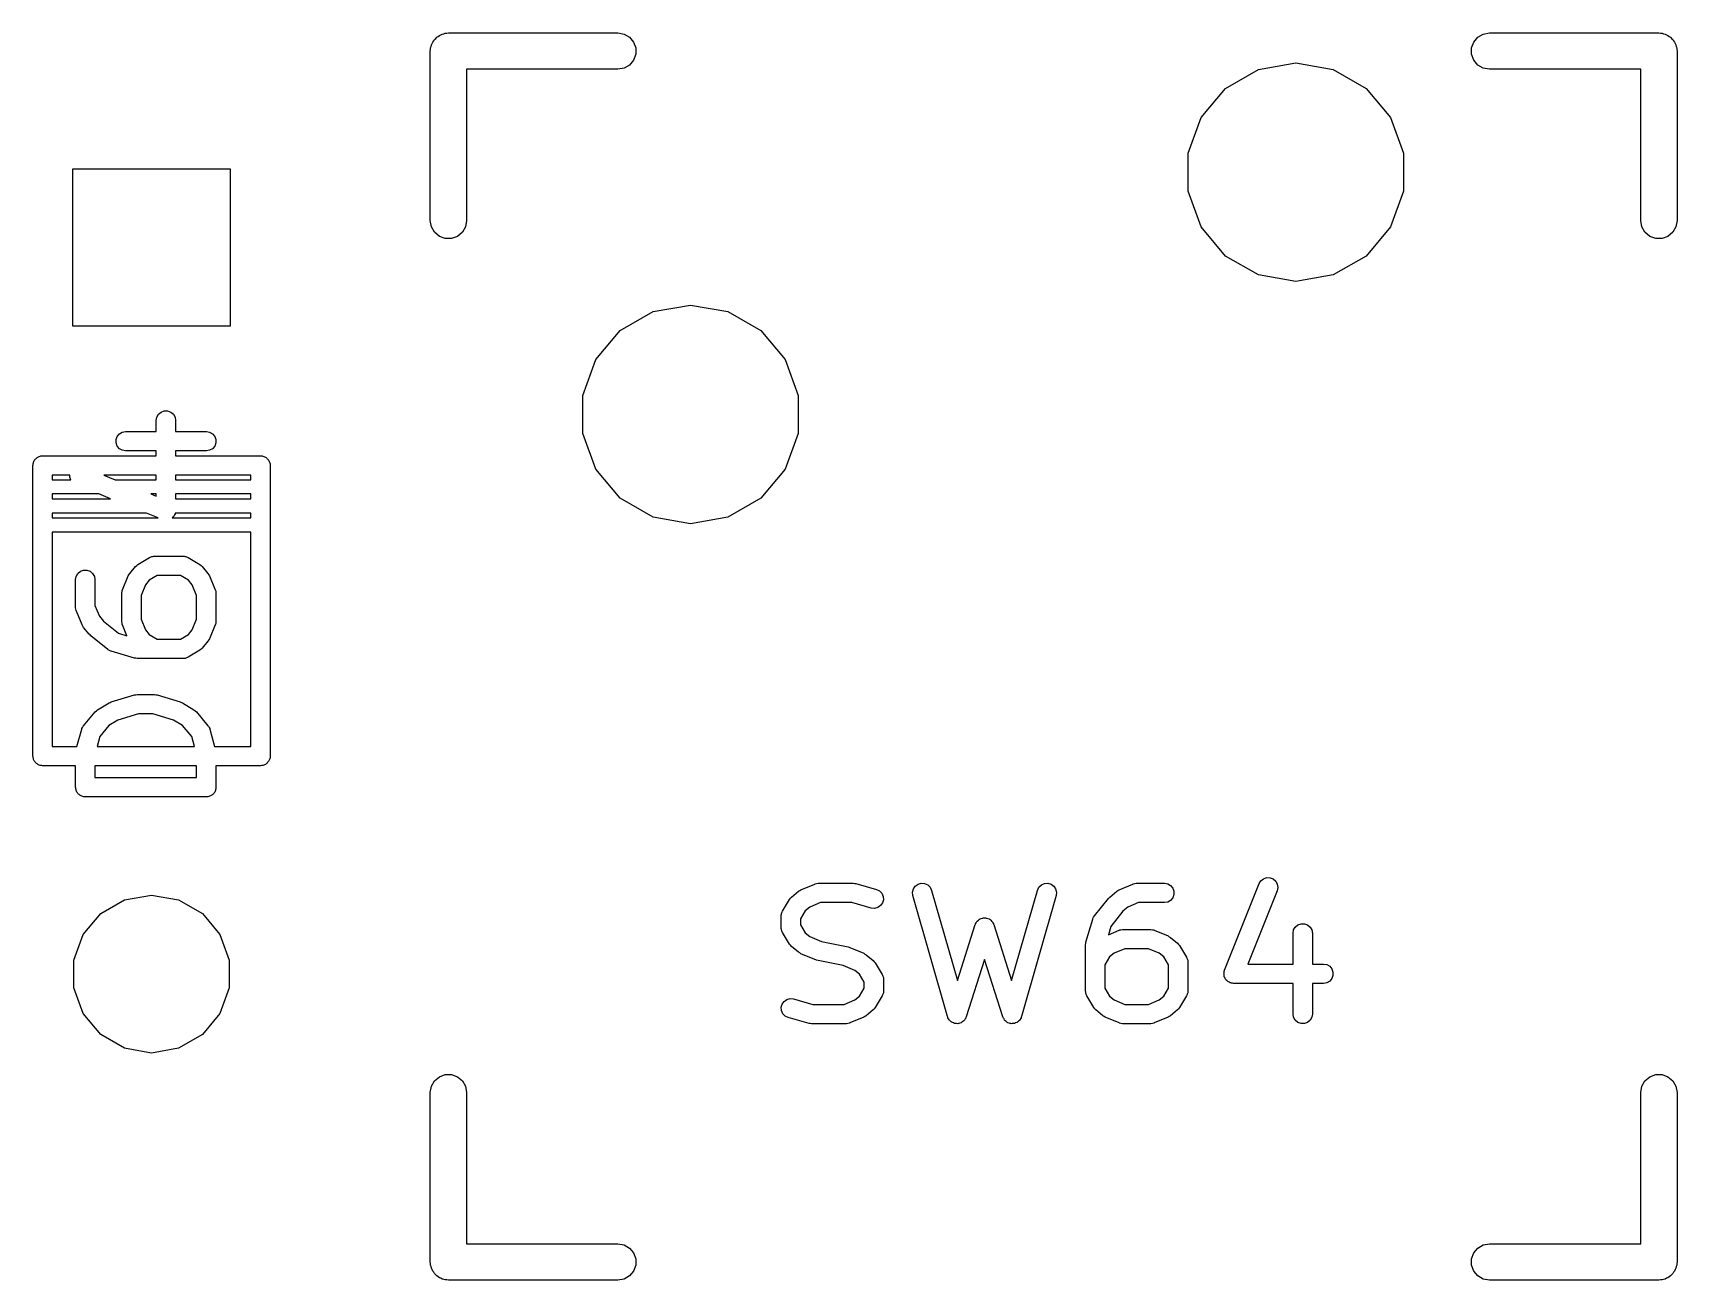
# Model space of a CAD drawing. Extents: x 47 to 330, y -254 to -153.
# Drawn here: x 312.92 to 330.17, y -226.54 to -213.46 of the extents above; entities that cross this region are included whole.
import ezdxf

# ---------------------------------------------------------------- set-up
doc = ezdxf.new("R2010")
doc.units = 0
doc.header["$MEASUREMENT"] = 0
doc.layers.add('BLACK', color=7, linetype='CONTINUOUS')

msp = doc.modelspace()

# ---------------------------------------------------------------- linework, layer by layer
at = {"layer": 'Black'}
for p, q in [((317.104, -213.57), (317.11, -213.555)), ((317.11, -213.555), (317.121, -213.542)), ((317.121, -213.542), (317.129, -213.528)), ((317.129, -213.528), (317.142, -213.517)), ((317.142, -213.517), (317.153, -213.504)), ((317.153, -213.504), (317.167, -213.496)), ((317.167, -213.496), (317.18, -213.485)), ((317.18, -213.485), (317.195, -213.479)), ((317.195, -213.479), (317.21, -213.471)), ((317.21, -213.471), (317.226, -213.468)), ((317.226, -213.468), (317.242, -213.462)), ((317.242, -213.462), (317.259, -213.462)), ((317.259, -213.462), (317.275, -213.459)), ((317.275, -213.459), (319.053, -213.459)), ((319.053, -213.459), (319.118, -213.471)), ((319.118, -213.471), (319.175, -213.504)), ((319.175, -213.504), (319.218, -213.555)), ((319.218, -213.555), (319.241, -213.617)), ((328.009, -213.617), (328.032, -213.555)), ((328.032, -213.555), (328.075, -213.504)), ((328.075, -213.504), (328.132, -213.471)), ((328.132, -213.471), (328.197, -213.459)), ((328.197, -213.459), (329.975, -213.459)), ((329.975, -213.459), (329.991, -213.462)), ((329.991, -213.462), (330.008, -213.462)), ((330.008, -213.462), (330.024, -213.468)), ((330.024, -213.468), (330.04, -213.471)), ((330.04, -213.471), (330.055, -213.479)), ((330.055, -213.479), (330.07, -213.485)), ((330.07, -213.485), (330.083, -213.496)), ((330.083, -213.496), (330.097, -213.504)), ((330.097, -213.504), (330.108, -213.517)), ((330.108, -213.517), (330.121, -213.528)), ((330.121, -213.528), (330.129, -213.542)), ((330.129, -213.542), (330.14, -213.555)), ((330.14, -213.555), (330.146, -213.57)), ((317.084, -213.65), (317.087, -213.634)), ((317.084, -215.428), (317.084, -213.65)), ((317.087, -213.617), (317.093, -213.601)), ((317.087, -213.634), (317.087, -213.617)), ((317.093, -213.601), (317.096, -213.585)), ((317.096, -213.585), (317.104, -213.57)), ((319.241, -213.683), (319.218, -213.745)), ((319.241, -213.617), (319.241, -213.683)), ((328.009, -213.683), (328.009, -213.617)), ((328.032, -213.745), (328.009, -213.683)), ((330.146, -213.57), (330.154, -213.585)), ((330.154, -213.585), (330.157, -213.601)), ((330.157, -213.601), (330.163, -213.617)), ((330.163, -213.617), (330.163, -213.634)), ((330.163, -213.634), (330.166, -213.65)), ((330.166, -213.65), (330.166, -215.428)), ((319.053, -213.84), (317.465, -213.84)), ((317.465, -213.84), (317.465, -215.428)), ((319.118, -213.829), (319.053, -213.84)), ((319.175, -213.796), (319.118, -213.829)), ((319.218, -213.745), (319.175, -213.796)), ((325.427, -214.041), (325.773, -213.842)), ((325.773, -213.842), (326.165, -213.773)), ((326.165, -213.773), (326.557, -213.842)), ((326.557, -213.842), (326.903, -214.041)), ((328.075, -213.796), (328.032, -213.745)), ((328.132, -213.829), (328.075, -213.796)), ((328.197, -213.84), (328.132, -213.829)), ((329.784, -213.84), (328.197, -213.84)), ((329.784, -215.428), (329.784, -213.84)), ((325.171, -214.346), (325.427, -214.041)), ((326.903, -214.041), (327.159, -214.346)), ((325.035, -214.721), (325.171, -214.346)), ((327.159, -214.346), (327.295, -214.721)), ((325.035, -215.119), (325.035, -214.721)), ((327.295, -214.721), (327.295, -215.119)), ((313.334, -216.535), (313.334, -214.885)), ((313.334, -214.885), (314.986, -214.885)), ((314.986, -214.885), (314.986, -216.535)), ((325.171, -215.494), (325.035, -215.119)), ((327.295, -215.119), (327.159, -215.494)), ((317.096, -215.493), (317.084, -215.428)), ((317.465, -215.428), (317.454, -215.493)), ((329.796, -215.493), (329.784, -215.428)), ((330.166, -215.428), (330.154, -215.493)), ((317.129, -215.55), (317.096, -215.493)), ((317.18, -215.593), (317.129, -215.55)), ((317.242, -215.616), (317.18, -215.593)), ((317.308, -215.616), (317.242, -215.616)), ((317.37, -215.593), (317.308, -215.616)), ((317.421, -215.55), (317.37, -215.593)), ((317.454, -215.493), (317.421, -215.55)), ((325.427, -215.799), (325.171, -215.494)), ((327.159, -215.494), (326.903, -215.799)), ((329.829, -215.55), (329.796, -215.493)), ((329.88, -215.593), (329.829, -215.55)), ((329.942, -215.616), (329.88, -215.593)), ((330.008, -215.616), (329.942, -215.616)), ((330.07, -215.593), (330.008, -215.616)), ((330.121, -215.55), (330.07, -215.593)), ((330.154, -215.493), (330.121, -215.55)), ((325.773, -215.998), (325.427, -215.799)), ((326.903, -215.799), (326.557, -215.998)), ((326.165, -216.067), (325.773, -215.998)), ((326.557, -215.998), (326.165, -216.067)), ((319.423, -216.382), (319.815, -216.313)), ((319.815, -216.313), (320.207, -216.382)), ((319.077, -216.581), (319.423, -216.382)), ((320.207, -216.382), (320.553, -216.581)), ((314.986, -216.535), (313.334, -216.535)), ((318.821, -216.886), (319.077, -216.581)), ((320.553, -216.581), (320.809, -216.886)), ((318.685, -217.261), (318.821, -216.886)), ((320.809, -216.886), (320.945, -217.261)), ((318.685, -217.659), (318.685, -217.261)), ((320.945, -217.261), (320.945, -217.659)), ((314.21, -217.524), (314.216, -217.49)), ((314.21, -217.64), (314.21, -217.524)), ((314.216, -217.49), (314.233, -217.459)), ((314.233, -217.459), (314.26, -217.436)), ((314.26, -217.436), (314.294, -217.424)), ((314.294, -217.424), (314.329, -217.424)), ((314.329, -217.424), (314.362, -217.436)), ((314.362, -217.436), (314.389, -217.459)), ((314.389, -217.459), (314.407, -217.49)), ((314.407, -217.49), (314.413, -217.524)), ((314.413, -217.524), (314.413, -217.64)), ((313.788, -217.724), (313.8, -217.691)), ((313.8, -217.691), (313.823, -217.664)), ((313.823, -217.664), (313.853, -217.647)), ((313.853, -217.647), (313.888, -217.64)), ((313.888, -217.64), (314.21, -217.64)), ((314.413, -217.64), (314.735, -217.64)), ((314.735, -217.64), (314.769, -217.647)), ((314.769, -217.647), (314.8, -217.664)), ((314.8, -217.664), (314.823, -217.691)), ((314.823, -217.691), (314.835, -217.724)), ((318.821, -218.034), (318.685, -217.659)), ((320.945, -217.659), (320.809, -218.034)), ((313.788, -217.76), (313.788, -217.724)), ((313.8, -217.793), (313.788, -217.76)), ((313.823, -217.82), (313.8, -217.793)), ((313.853, -217.837), (313.823, -217.82)), ((313.888, -217.844), (313.853, -217.837)), ((314.21, -217.844), (313.888, -217.844)), ((314.21, -217.894), (314.21, -217.844)), ((314.735, -217.844), (314.413, -217.844)), ((314.413, -217.844), (314.413, -217.894)), ((314.769, -217.837), (314.735, -217.844)), ((314.8, -217.82), (314.769, -217.837)), ((314.823, -217.793), (314.8, -217.82)), ((314.835, -217.76), (314.823, -217.793)), ((314.835, -217.724), (314.835, -217.76)), ((312.915, -217.996), (312.917, -217.987)), ((312.915, -221.044), (312.915, -217.996)), ((312.917, -217.978), (312.92, -217.97)), ((312.917, -217.987), (312.917, -217.978)), ((312.92, -217.97), (312.922, -217.961)), ((312.922, -217.961), (312.926, -217.954)), ((312.926, -217.954), (312.929, -217.945)), ((312.929, -217.945), (312.935, -217.938)), ((312.935, -217.938), (312.939, -217.931)), ((312.939, -217.931), (312.946, -217.925)), ((312.946, -217.925), (312.952, -217.918)), ((312.952, -217.918), (312.959, -217.914)), ((312.959, -217.914), (312.966, -217.908)), ((312.966, -217.908), (312.975, -217.905)), ((312.975, -217.905), (312.982, -217.901)), ((312.982, -217.901), (312.991, -217.899)), ((312.991, -217.899), (312.999, -217.896)), ((312.999, -217.896), (313.008, -217.896)), ((313.008, -217.896), (313.017, -217.894)), ((313.017, -217.894), (314.21, -217.894)), ((314.413, -217.894), (315.303, -217.894)), ((315.303, -217.894), (315.312, -217.896)), ((315.312, -217.896), (315.321, -217.896)), ((315.321, -217.896), (315.329, -217.899)), ((315.329, -217.899), (315.338, -217.901)), ((315.338, -217.901), (315.345, -217.905)), ((315.345, -217.905), (315.354, -217.908)), ((315.354, -217.908), (315.361, -217.914)), ((315.361, -217.914), (315.368, -217.918)), ((315.368, -217.918), (315.374, -217.925)), ((315.374, -217.925), (315.381, -217.931)), ((315.381, -217.931), (315.385, -217.938)), ((315.385, -217.938), (315.391, -217.945)), ((315.391, -217.945), (315.394, -217.954)), ((315.394, -217.954), (315.398, -217.961)), ((315.398, -217.961), (315.4, -217.97)), ((315.4, -217.97), (315.403, -217.978)), ((315.403, -217.978), (315.403, -217.987)), ((315.403, -217.987), (315.405, -217.996)), ((315.405, -217.996), (315.405, -221.044)), ((319.077, -218.339), (318.821, -218.034)), ((320.809, -218.034), (320.553, -218.339)), ((313.304, -218.098), (313.119, -218.098)), ((313.119, -218.098), (313.119, -218.145)), ((313.119, -218.145), (313.16, -218.145)), ((313.16, -218.145), (313.312, -218.145)), ((313.303, -218.119), (313.304, -218.098)), ((313.312, -218.145), (313.303, -218.119)), ((313.659, -218.098), (313.778, -218.145)), ((314.21, -218.098), (313.659, -218.098)), ((313.778, -218.145), (314.21, -218.145)), ((314.21, -218.145), (314.21, -218.098)), ((314.413, -218.098), (314.413, -218.145)), ((315.201, -218.098), (314.413, -218.098)), ((314.413, -218.145), (315.201, -218.145)), ((315.201, -218.145), (315.201, -218.098)), ((313.16, -218.295), (313.119, -218.295)), ((313.119, -218.295), (313.119, -218.345)), ((313.119, -218.345), (313.731, -218.345)), ((313.606, -218.295), (313.16, -218.295)), ((313.731, -218.345), (313.606, -218.295)), ((314.153, -218.295), (314.21, -218.318)), ((314.21, -218.295), (314.153, -218.295)), ((314.21, -218.318), (314.21, -218.295)), ((314.413, -218.295), (314.413, -218.345)), ((315.201, -218.295), (314.413, -218.295)), ((314.413, -218.345), (315.201, -218.345)), ((315.201, -218.345), (315.201, -218.295)), ((319.423, -218.538), (319.077, -218.339)), ((320.553, -218.339), (320.207, -218.538)), ((313.119, -218.495), (313.119, -218.545)), ((314.106, -218.495), (313.119, -218.495)), ((313.119, -218.545), (314.231, -218.545)), ((314.231, -218.545), (314.106, -218.495)), ((314.381, -218.54), (314.376, -218.545)), ((314.376, -218.545), (315.201, -218.545)), ((314.389, -218.533), (314.381, -218.54)), ((314.393, -218.527), (314.389, -218.533)), ((314.398, -218.521), (314.393, -218.527)), ((314.401, -218.512), (314.398, -218.521)), ((314.407, -218.502), (314.401, -218.512)), ((314.408, -218.495), (314.407, -218.502)), ((314.408, -218.495), (314.408, -218.495)), ((315.201, -218.495), (314.408, -218.495)), ((315.201, -218.545), (315.201, -218.495)), ((319.815, -218.607), (319.423, -218.538)), ((320.207, -218.538), (319.815, -218.607)), ((313.119, -218.695), (313.119, -220.942)), ((315.201, -218.695), (313.119, -218.695)), ((315.201, -220.942), (315.201, -218.695)), ((313.931, -219.128), (313.991, -219.056)), ((313.991, -219.056), (314.004, -219.045)), ((314.004, -219.045), (314.017, -219.034)), ((314.017, -219.034), (314.138, -218.961)), ((314.138, -218.961), (314.147, -218.958)), ((314.147, -218.958), (314.155, -218.953)), ((314.155, -218.953), (314.163, -218.951)), ((314.163, -218.951), (314.171, -218.949)), ((314.171, -218.949), (314.181, -218.948)), ((314.181, -218.948), (314.19, -218.947)), ((314.19, -218.947), (314.493, -218.947)), ((314.493, -218.947), (314.502, -218.948)), ((314.502, -218.948), (314.512, -218.949)), ((314.512, -218.949), (314.519, -218.951)), ((314.519, -218.951), (314.527, -218.953)), ((314.527, -218.953), (314.536, -218.958)), ((314.536, -218.958), (314.545, -218.961)), ((314.545, -218.961), (314.666, -219.034)), ((314.666, -219.034), (314.679, -219.045)), ((314.679, -219.045), (314.692, -219.056)), ((314.692, -219.056), (314.752, -219.128)), ((313.363, -219.193), (313.369, -219.159)), ((313.363, -219.484), (313.363, -219.193)), ((313.369, -219.159), (313.387, -219.128)), ((313.387, -219.128), (313.414, -219.105)), ((313.414, -219.105), (313.447, -219.093)), ((313.447, -219.093), (313.482, -219.093)), ((313.482, -219.093), (313.515, -219.105)), ((313.515, -219.105), (313.542, -219.128)), ((313.542, -219.128), (313.56, -219.159)), ((313.56, -219.159), (313.566, -219.193)), ((313.566, -219.193), (313.566, -219.463)), ((313.855, -219.299), (313.915, -219.154)), ((313.915, -219.154), (313.923, -219.142)), ((313.923, -219.142), (313.931, -219.128)), ((314.097, -219.247), (314.05, -219.359)), ((314.136, -219.199), (314.097, -219.247)), ((314.218, -219.15), (314.136, -219.199)), ((314.464, -219.15), (314.218, -219.15)), ((314.547, -219.199), (314.464, -219.15)), ((314.586, -219.247), (314.547, -219.199)), ((314.633, -219.359), (314.586, -219.247)), ((314.752, -219.128), (314.76, -219.142)), ((314.76, -219.142), (314.768, -219.154)), ((314.768, -219.154), (314.828, -219.299)), ((313.847, -219.334), (313.85, -219.319)), ((313.847, -219.336), (313.847, -219.334)), ((313.847, -219.339), (313.847, -219.336)), ((313.847, -219.629), (313.847, -219.339)), ((313.85, -219.319), (313.853, -219.304)), ((313.853, -219.304), (313.854, -219.302)), ((313.854, -219.302), (313.855, -219.299)), ((314.05, -219.359), (314.05, -219.609)), ((314.633, -219.609), (314.633, -219.359)), ((314.828, -219.299), (314.829, -219.302)), ((314.829, -219.302), (314.83, -219.304)), ((314.83, -219.304), (314.833, -219.319)), ((314.833, -219.319), (314.836, -219.334)), ((314.836, -219.334), (314.836, -219.336)), ((314.836, -219.336), (314.836, -219.339)), ((314.836, -219.339), (314.836, -219.629)), ((313.363, -219.486), (313.363, -219.484)), ((313.363, -219.488), (313.363, -219.486)), ((313.366, -219.503), (313.363, -219.488)), ((313.369, -219.518), (313.366, -219.503)), ((313.37, -219.52), (313.369, -219.518)), ((313.371, -219.523), (313.37, -219.52)), ((313.431, -219.668), (313.371, -219.523)), ((313.566, -219.463), (313.613, -219.576)), ((313.613, -219.576), (313.657, -219.629)), ((313.439, -219.681), (313.431, -219.668)), ((313.447, -219.694), (313.439, -219.681)), ((313.507, -219.766), (313.447, -219.694)), ((313.515, -219.773), (313.507, -219.766)), ((313.522, -219.781), (313.515, -219.773)), ((313.657, -219.629), (313.815, -219.755)), ((313.815, -219.755), (313.902, -219.781)), ((313.847, -219.631), (313.847, -219.629)), ((313.847, -219.634), (313.847, -219.631)), ((313.85, -219.648), (313.847, -219.634)), ((313.853, -219.664), (313.85, -219.648)), ((313.854, -219.666), (313.853, -219.664)), ((313.855, -219.668), (313.854, -219.666)), ((313.902, -219.781), (313.855, -219.668)), ((314.05, -219.609), (314.097, -219.721)), ((314.097, -219.721), (314.136, -219.768)), ((314.136, -219.768), (314.218, -219.818)), ((314.464, -219.818), (314.547, -219.768)), ((314.547, -219.768), (314.586, -219.721)), ((314.586, -219.721), (314.633, -219.609)), ((314.828, -219.668), (314.768, -219.813)), ((314.829, -219.666), (314.828, -219.668)), ((314.83, -219.664), (314.829, -219.666)), ((314.833, -219.648), (314.83, -219.664)), ((314.836, -219.634), (314.833, -219.648)), ((314.836, -219.629), (314.836, -219.631)), ((314.836, -219.631), (314.836, -219.634)), ((313.703, -219.926), (313.522, -219.781)), ((313.705, -219.927), (313.703, -219.926)), ((313.706, -219.928), (313.705, -219.927)), ((313.72, -219.935), (313.706, -219.928)), ((313.734, -219.943), (313.72, -219.935)), ((313.736, -219.943), (313.734, -219.943)), ((313.738, -219.944), (313.736, -219.943)), ((313.98, -220.016), (313.738, -219.944)), ((314.218, -219.818), (314.464, -219.818)), ((314.666, -219.934), (314.545, -220.006)), ((314.679, -219.923), (314.666, -219.934)), ((314.692, -219.912), (314.679, -219.923)), ((314.752, -219.839), (314.692, -219.912)), ((314.76, -219.826), (314.752, -219.839)), ((314.768, -219.813), (314.76, -219.826)), ((313.994, -220.018), (313.98, -220.016)), ((314.009, -220.021), (313.994, -220.018)), ((314.493, -220.021), (314.009, -220.021)), ((314.502, -220.019), (314.493, -220.021)), ((314.512, -220.019), (314.502, -220.019)), ((314.519, -220.016), (314.512, -220.019)), ((314.527, -220.015), (314.519, -220.016)), ((314.536, -220.01), (314.527, -220.015)), ((314.545, -220.006), (314.536, -220.01)), ((313.738, -220.475), (313.98, -220.402)), ((313.98, -220.402), (313.994, -220.401)), ((313.994, -220.401), (314.009, -220.398)), ((314.009, -220.398), (314.19, -220.398)), ((314.19, -220.398), (314.205, -220.401)), ((314.205, -220.401), (314.219, -220.402)), ((314.219, -220.402), (314.461, -220.475)), ((313.447, -220.725), (313.568, -220.58)), ((313.568, -220.58), (313.581, -220.569)), ((313.581, -220.569), (313.594, -220.558)), ((313.594, -220.558), (313.715, -220.485)), ((313.715, -220.485), (313.726, -220.481)), ((313.726, -220.481), (313.738, -220.475)), ((314.024, -220.601), (313.808, -220.666)), ((314.175, -220.601), (314.024, -220.601)), ((314.391, -220.666), (314.175, -220.601)), ((314.461, -220.475), (314.473, -220.481)), ((314.473, -220.481), (314.484, -220.485)), ((314.484, -220.485), (314.605, -220.558)), ((314.605, -220.558), (314.618, -220.569)), ((314.618, -220.569), (314.631, -220.58)), ((314.631, -220.58), (314.752, -220.725)), ((313.377, -220.942), (313.427, -220.763)), ((313.427, -220.763), (313.429, -220.759)), ((313.429, -220.756), (313.436, -220.744)), ((313.429, -220.759), (313.429, -220.756)), ((313.436, -220.744), (313.442, -220.731)), ((313.442, -220.731), (313.445, -220.728)), ((313.445, -220.728), (313.447, -220.725)), ((313.713, -220.723), (313.617, -220.838)), ((313.808, -220.666), (313.713, -220.723)), ((314.486, -220.723), (314.391, -220.666)), ((314.582, -220.838), (314.486, -220.723)), ((314.752, -220.725), (314.754, -220.728)), ((314.754, -220.728), (314.757, -220.731)), ((314.757, -220.731), (314.763, -220.744)), ((314.763, -220.744), (314.77, -220.756)), ((314.77, -220.756), (314.77, -220.759)), ((314.77, -220.759), (314.772, -220.763)), ((314.772, -220.763), (314.822, -220.942)), ((313.119, -220.942), (313.377, -220.942)), ((313.617, -220.838), (313.588, -220.942)), ((313.588, -220.942), (314.611, -220.942)), ((314.611, -220.942), (314.582, -220.838)), ((314.822, -220.942), (315.201, -220.942)), ((312.917, -221.053), (312.915, -221.044)), ((312.917, -221.062), (312.917, -221.053)), ((312.92, -221.07), (312.917, -221.062)), ((312.922, -221.079), (312.92, -221.07)), ((312.926, -221.086), (312.922, -221.079)), ((312.929, -221.095), (312.926, -221.086)), ((312.935, -221.102), (312.929, -221.095)), ((312.939, -221.109), (312.935, -221.102)), ((312.946, -221.115), (312.939, -221.109)), ((312.952, -221.122), (312.946, -221.115)), ((312.959, -221.126), (312.952, -221.122)), ((312.966, -221.132), (312.959, -221.126)), ((312.975, -221.135), (312.966, -221.132)), ((312.982, -221.139), (312.975, -221.135)), ((312.991, -221.141), (312.982, -221.139)), ((312.999, -221.144), (312.991, -221.141)), ((313.008, -221.144), (312.999, -221.144)), ((313.017, -221.146), (313.008, -221.144)), ((313.363, -221.146), (313.017, -221.146)), ((313.363, -221.371), (313.363, -221.146)), ((313.566, -221.146), (313.566, -221.269)), ((314.633, -221.146), (313.566, -221.146)), ((314.633, -221.269), (314.633, -221.146)), ((315.303, -221.146), (314.836, -221.146)), ((314.836, -221.146), (314.836, -221.371)), ((315.312, -221.144), (315.303, -221.146)), ((315.321, -221.144), (315.312, -221.144)), ((315.329, -221.141), (315.321, -221.144)), ((315.338, -221.139), (315.329, -221.141)), ((315.345, -221.135), (315.338, -221.139)), ((315.354, -221.132), (315.345, -221.135)), ((315.361, -221.126), (315.354, -221.132)), ((315.368, -221.122), (315.361, -221.126)), ((315.374, -221.115), (315.368, -221.122)), ((315.381, -221.109), (315.374, -221.115)), ((315.385, -221.102), (315.381, -221.109)), ((315.391, -221.095), (315.385, -221.102)), ((315.394, -221.086), (315.391, -221.095)), ((315.398, -221.079), (315.394, -221.086)), ((315.4, -221.07), (315.398, -221.079)), ((315.403, -221.062), (315.4, -221.07)), ((315.405, -221.044), (315.403, -221.053)), ((315.403, -221.053), (315.403, -221.062)), ((313.566, -221.269), (314.633, -221.269)), ((313.364, -221.379), (313.363, -221.371)), ((313.364, -221.388), (313.364, -221.379)), ((313.368, -221.397), (313.364, -221.388)), ((313.369, -221.405), (313.368, -221.397)), ((313.373, -221.413), (313.369, -221.405)), ((313.377, -221.421), (313.373, -221.413)), ((313.382, -221.428), (313.377, -221.421)), ((313.387, -221.436), (313.382, -221.428)), ((313.394, -221.442), (313.387, -221.436)), ((313.399, -221.448), (313.394, -221.442)), ((313.407, -221.453), (313.399, -221.448)), ((313.414, -221.459), (313.407, -221.453)), ((313.422, -221.462), (313.414, -221.459)), ((313.43, -221.466), (313.422, -221.462)), ((313.439, -221.468), (313.43, -221.466)), ((313.447, -221.471), (313.439, -221.468)), ((313.456, -221.471), (313.447, -221.471)), ((313.465, -221.472), (313.456, -221.471)), ((314.735, -221.472), (313.465, -221.472)), ((314.743, -221.471), (314.735, -221.472)), ((314.752, -221.471), (314.743, -221.471)), ((314.761, -221.468), (314.752, -221.471)), ((314.769, -221.466), (314.761, -221.468)), ((314.777, -221.462), (314.769, -221.466)), ((314.785, -221.459), (314.777, -221.462)), ((314.792, -221.453), (314.785, -221.459)), ((314.8, -221.448), (314.792, -221.453)), ((314.806, -221.442), (314.8, -221.448)), ((314.812, -221.436), (314.806, -221.442)), ((314.817, -221.428), (314.812, -221.436)), ((314.823, -221.421), (314.817, -221.428)), ((314.826, -221.413), (314.823, -221.421)), ((314.83, -221.405), (314.826, -221.413)), ((314.832, -221.397), (314.83, -221.405)), ((314.835, -221.388), (314.832, -221.397)), ((314.836, -221.371), (314.835, -221.379)), ((314.835, -221.379), (314.835, -221.388)), ((325.78, -222.381), (325.799, -222.351)), ((325.799, -222.351), (325.827, -222.33)), ((325.827, -222.33), (325.86, -222.318)), ((325.86, -222.318), (325.895, -222.32)), ((325.895, -222.32), (325.928, -222.333)), ((325.928, -222.333), (325.955, -222.356)), ((325.955, -222.356), (325.971, -222.387)), ((313.877, -222.551), (314.16, -222.501)), ((314.16, -222.501), (314.443, -222.551)), ((320.853, -222.548), (320.864, -222.535)), ((320.864, -222.535), (320.875, -222.522)), ((320.875, -222.522), (320.947, -222.462)), ((320.947, -222.462), (320.961, -222.454)), ((320.961, -222.454), (320.973, -222.446)), ((320.973, -222.446), (321.118, -222.386)), ((321.118, -222.386), (321.121, -222.385)), ((321.121, -222.385), (321.123, -222.384)), ((321.123, -222.384), (321.138, -222.381)), ((321.138, -222.381), (321.153, -222.378)), ((321.153, -222.378), (321.155, -222.378)), ((321.155, -222.378), (321.158, -222.378)), ((321.158, -222.378), (321.52, -222.378)), ((321.52, -222.378), (321.534, -222.38)), ((321.534, -222.38), (321.548, -222.382)), ((321.548, -222.382), (321.765, -222.442)), ((321.765, -222.442), (321.797, -222.457)), ((321.797, -222.457), (321.822, -222.482)), ((321.822, -222.482), (321.837, -222.515)), ((321.837, -222.515), (321.839, -222.55)), ((322.145, -222.472), (322.153, -222.438)), ((322.148, -222.507), (322.145, -222.472)), ((322.511, -223.777), (322.148, -222.507)), ((322.153, -222.438), (322.173, -222.409)), ((322.173, -222.409), (322.202, -222.388)), ((322.202, -222.388), (322.236, -222.378)), ((322.236, -222.378), (322.271, -222.381)), ((322.271, -222.381), (322.303, -222.395)), ((322.303, -222.395), (322.328, -222.42)), ((322.328, -222.42), (322.344, -222.452)), ((322.344, -222.452), (322.615, -223.399)), ((323.184, -223.399), (323.455, -222.452)), ((323.65, -222.507), (323.287, -223.777)), ((323.455, -222.452), (323.47, -222.42)), ((323.47, -222.42), (323.496, -222.395)), ((323.496, -222.395), (323.528, -222.381)), ((323.528, -222.381), (323.563, -222.378)), ((323.563, -222.378), (323.597, -222.388)), ((323.597, -222.388), (323.625, -222.409)), ((323.625, -222.409), (323.645, -222.438)), ((323.645, -222.438), (323.654, -222.472)), ((323.654, -222.472), (323.65, -222.507)), ((324.054, -222.718), (324.199, -222.537)), ((324.199, -222.537), (324.206, -222.53)), ((324.206, -222.53), (324.213, -222.522)), ((324.213, -222.522), (324.286, -222.462)), ((324.286, -222.462), (324.299, -222.454)), ((324.299, -222.454), (324.312, -222.446)), ((324.312, -222.446), (324.457, -222.386)), ((324.457, -222.386), (324.459, -222.385)), ((324.459, -222.385), (324.461, -222.384)), ((324.461, -222.384), (324.476, -222.381)), ((324.476, -222.381), (324.491, -222.378)), ((324.491, -222.378), (324.494, -222.378)), ((324.494, -222.378), (324.496, -222.378)), ((324.496, -222.378), (324.786, -222.378)), ((324.786, -222.378), (324.821, -222.384)), ((324.821, -222.384), (324.851, -222.402)), ((324.851, -222.402), (324.874, -222.429)), ((324.874, -222.53), (324.851, -222.557)), ((324.874, -222.429), (324.886, -222.462)), ((324.886, -222.497), (324.874, -222.53)), ((324.886, -222.462), (324.886, -222.497)), ((325.418, -223.288), (325.78, -222.381)), ((325.969, -222.457), (325.662, -223.225)), ((325.976, -222.422), (325.969, -222.457)), ((325.971, -222.387), (325.976, -222.422)), ((313.442, -222.916), (313.627, -222.695)), ((313.627, -222.695), (313.877, -222.551)), ((314.443, -222.551), (314.693, -222.695)), ((314.693, -222.695), (314.878, -222.916)), ((320.767, -222.712), (320.768, -222.702)), ((320.768, -222.702), (320.77, -222.695)), ((320.77, -222.695), (320.772, -222.687)), ((320.772, -222.687), (320.777, -222.678)), ((320.777, -222.678), (320.78, -222.669)), ((320.78, -222.669), (320.853, -222.548)), ((321.018, -222.668), (320.969, -222.75)), ((321.066, -222.628), (321.018, -222.668)), ((321.178, -222.581), (321.066, -222.628)), ((321.507, -222.581), (321.178, -222.581)), ((321.711, -222.638), (321.507, -222.581)), ((321.746, -222.641), (321.711, -222.638)), ((321.78, -222.632), (321.746, -222.641)), ((321.809, -222.612), (321.78, -222.632)), ((321.83, -222.584), (321.809, -222.612)), ((321.839, -222.55), (321.83, -222.584)), ((324.351, -222.672), (324.225, -222.83)), ((324.404, -222.628), (324.351, -222.672)), ((324.516, -222.581), (324.404, -222.628)), ((324.786, -222.581), (324.516, -222.581)), ((324.821, -222.575), (324.786, -222.581)), ((324.851, -222.557), (324.821, -222.575)), ((320.766, -222.721), (320.767, -222.712)), ((320.766, -222.842), (320.766, -222.721)), ((320.767, -222.852), (320.766, -222.842)), ((320.768, -222.862), (320.767, -222.852)), ((320.77, -222.869), (320.768, -222.862)), ((320.772, -222.877), (320.77, -222.869)), ((320.777, -222.886), (320.772, -222.877)), ((320.969, -222.75), (320.969, -222.814)), ((320.969, -222.814), (321.018, -222.896)), ((322.615, -223.399), (322.803, -222.811)), ((322.803, -222.811), (322.804, -222.808)), ((322.804, -222.808), (322.805, -222.804)), ((322.805, -222.804), (322.813, -222.792)), ((322.813, -222.792), (322.819, -222.78)), ((322.819, -222.78), (322.822, -222.777)), ((322.822, -222.777), (322.824, -222.774)), ((322.824, -222.774), (322.835, -222.766)), ((322.835, -222.766), (322.845, -222.756)), ((322.845, -222.756), (322.849, -222.755)), ((322.849, -222.755), (322.852, -222.752)), ((322.852, -222.752), (322.865, -222.748)), ((322.865, -222.748), (322.878, -222.743)), ((322.878, -222.743), (322.882, -222.743)), ((322.882, -222.743), (322.886, -222.742)), ((322.886, -222.742), (322.899, -222.742)), ((322.899, -222.742), (322.913, -222.742)), ((322.913, -222.742), (322.917, -222.743)), ((322.917, -222.743), (322.921, -222.743)), ((322.921, -222.743), (322.934, -222.748)), ((322.934, -222.748), (322.947, -222.752)), ((322.947, -222.752), (322.95, -222.755)), ((322.95, -222.755), (322.954, -222.756)), ((322.954, -222.756), (322.964, -222.766)), ((322.964, -222.766), (322.974, -222.774)), ((322.974, -222.774), (322.977, -222.777)), ((322.977, -222.777), (322.98, -222.78)), ((322.98, -222.78), (322.986, -222.792)), ((322.986, -222.792), (322.993, -222.804)), ((322.993, -222.804), (322.994, -222.808)), ((322.994, -222.808), (322.996, -222.811)), ((322.996, -222.811), (323.184, -223.399)), ((323.963, -222.995), (324.036, -222.753)), ((324.036, -222.751), (324.037, -222.749)), ((324.036, -222.753), (324.036, -222.751)), ((324.037, -222.749), (324.044, -222.735)), ((324.044, -222.735), (324.052, -222.721)), ((324.052, -222.721), (324.053, -222.72)), ((324.053, -222.72), (324.054, -222.718)), ((324.225, -222.83), (324.199, -222.917)), ((324.199, -222.917), (324.312, -222.87)), ((324.312, -222.87), (324.314, -222.869)), ((324.314, -222.869), (324.316, -222.868)), ((324.316, -222.868), (324.331, -222.865)), ((324.331, -222.865), (324.346, -222.862)), ((324.346, -222.862), (324.348, -222.862)), ((324.348, -222.862), (324.351, -222.862)), ((324.351, -222.862), (324.641, -222.862)), ((324.641, -222.862), (324.643, -222.862)), ((324.643, -222.862), (324.646, -222.862)), ((324.646, -222.862), (324.661, -222.865)), ((324.661, -222.865), (324.676, -222.868)), ((324.676, -222.868), (324.678, -222.869)), ((324.678, -222.869), (324.68, -222.87)), ((324.68, -222.87), (324.825, -222.93)), ((326.136, -222.903), (326.142, -222.868)), ((326.142, -222.868), (326.16, -222.838)), ((326.16, -222.838), (326.187, -222.815)), ((326.187, -222.815), (326.22, -222.803)), ((326.22, -222.803), (326.255, -222.803)), ((326.255, -222.803), (326.288, -222.815)), ((326.288, -222.815), (326.315, -222.838)), ((326.315, -222.838), (326.333, -222.868)), ((326.333, -222.868), (326.339, -222.903)), ((313.344, -223.186), (313.442, -222.916)), ((314.878, -222.916), (314.976, -223.186)), ((320.78, -222.895), (320.777, -222.886)), ((320.853, -223.016), (320.78, -222.895)), ((320.864, -223.028), (320.853, -223.016)), ((320.875, -223.041), (320.864, -223.028)), ((320.947, -223.102), (320.875, -223.041)), ((321.018, -222.896), (321.066, -222.936)), ((321.066, -222.936), (321.188, -222.987)), ((321.188, -222.987), (321.469, -223.045)), ((321.469, -223.045), (321.478, -223.049)), ((321.478, -223.049), (321.487, -223.051)), ((321.487, -223.051), (321.632, -223.111)), ((323.959, -223.024), (323.961, -223.009)), ((323.959, -223.508), (323.959, -223.024)), ((323.961, -223.009), (323.963, -222.995)), ((324.825, -222.93), (324.838, -222.938)), ((324.838, -222.938), (324.851, -222.946)), ((324.851, -222.946), (324.924, -223.006)), ((324.924, -223.006), (324.935, -223.019)), ((324.935, -223.019), (324.946, -223.032)), ((324.946, -223.032), (325.018, -223.153)), ((326.136, -223.225), (326.136, -222.903)), ((326.339, -222.903), (326.339, -223.225)), ((313.344, -223.474), (313.344, -223.186)), ((314.976, -223.186), (314.976, -223.474)), ((320.961, -223.109), (320.947, -223.102)), ((320.973, -223.118), (320.961, -223.109)), ((321.118, -223.178), (320.973, -223.118)), ((321.128, -223.18), (321.118, -223.178)), ((321.137, -223.184), (321.128, -223.18)), ((321.418, -223.242), (321.137, -223.184)), ((321.632, -223.111), (321.645, -223.12)), ((321.645, -223.12), (321.658, -223.127)), ((321.658, -223.127), (321.731, -223.188)), ((321.731, -223.188), (321.742, -223.201)), ((321.742, -223.201), (321.753, -223.213)), ((321.753, -223.213), (321.825, -223.334)), ((322.899, -223.176), (322.706, -223.78)), ((323.093, -223.78), (322.899, -223.176)), ((324.211, -223.151), (324.162, -223.233)), ((324.259, -223.112), (324.211, -223.151)), ((324.371, -223.065), (324.259, -223.112)), ((324.621, -223.065), (324.371, -223.065)), ((324.733, -223.112), (324.621, -223.065)), ((324.78, -223.151), (324.733, -223.112)), ((324.83, -223.233), (324.78, -223.151)), ((325.018, -223.153), (325.022, -223.162)), ((325.022, -223.162), (325.027, -223.17)), ((325.027, -223.17), (325.028, -223.178)), ((325.028, -223.178), (325.031, -223.186)), ((325.031, -223.186), (325.031, -223.196)), ((325.031, -223.196), (325.033, -223.205)), ((325.033, -223.205), (325.033, -223.508)), ((325.662, -223.225), (326.136, -223.225)), ((326.339, -223.225), (326.455, -223.225)), ((326.455, -223.225), (326.49, -223.231)), ((321.54, -223.293), (321.418, -223.242)), ((321.587, -223.333), (321.54, -223.293)), ((321.637, -223.415), (321.587, -223.333)), ((321.825, -223.334), (321.829, -223.343)), ((321.829, -223.343), (321.834, -223.352)), ((321.834, -223.352), (321.835, -223.36)), ((321.835, -223.36), (321.838, -223.367)), ((321.838, -223.367), (321.838, -223.377)), ((321.838, -223.377), (321.84, -223.387)), ((321.84, -223.387), (321.84, -223.508)), ((324.162, -223.233), (324.162, -223.479)), ((324.83, -223.479), (324.83, -223.233)), ((325.41, -223.323), (325.412, -223.316)), ((325.412, -223.333), (325.41, -223.323)), ((325.412, -223.309), (325.415, -223.299)), ((325.412, -223.316), (325.412, -223.309)), ((325.412, -223.344), (325.412, -223.333)), ((325.414, -223.351), (325.412, -223.344)), ((325.415, -223.358), (325.414, -223.351)), ((325.415, -223.299), (325.418, -223.288)), ((325.42, -223.367), (325.415, -223.358)), ((325.424, -223.377), (325.42, -223.367)), ((325.429, -223.383), (325.424, -223.377)), ((325.432, -223.389), (325.429, -223.383)), ((325.44, -223.396), (325.432, -223.389)), ((325.447, -223.404), (325.44, -223.396)), ((326.49, -223.231), (326.521, -223.248)), ((326.521, -223.248), (326.543, -223.275)), ((326.543, -223.377), (326.521, -223.404)), ((326.543, -223.275), (326.555, -223.309)), ((326.555, -223.344), (326.543, -223.377)), ((326.555, -223.309), (326.555, -223.344)), ((313.442, -223.744), (313.344, -223.474)), ((314.976, -223.474), (314.878, -223.744)), ((321.54, -223.601), (321.587, -223.562)), ((321.587, -223.562), (321.637, -223.479)), ((321.637, -223.479), (321.637, -223.415)), ((321.825, -223.56), (321.753, -223.681)), ((321.829, -223.551), (321.825, -223.56)), ((321.834, -223.542), (321.829, -223.551)), ((321.835, -223.534), (321.834, -223.542)), ((321.838, -223.527), (321.835, -223.534)), ((321.84, -223.508), (321.838, -223.517)), ((321.838, -223.517), (321.838, -223.527)), ((323.961, -223.517), (323.959, -223.508)), ((323.961, -223.527), (323.961, -223.517)), ((323.964, -223.534), (323.961, -223.527)), ((323.965, -223.542), (323.964, -223.534)), ((323.97, -223.551), (323.965, -223.542)), ((323.973, -223.56), (323.97, -223.551)), ((324.046, -223.681), (323.973, -223.56)), ((324.162, -223.479), (324.211, -223.562)), ((324.211, -223.562), (324.259, -223.601)), ((324.733, -223.601), (324.78, -223.562)), ((324.78, -223.562), (324.83, -223.479)), ((325.018, -223.56), (324.946, -223.681)), ((325.022, -223.551), (325.018, -223.56)), ((325.027, -223.542), (325.022, -223.551)), ((325.028, -223.534), (325.027, -223.542)), ((325.031, -223.527), (325.028, -223.534)), ((325.033, -223.508), (325.031, -223.517)), ((325.031, -223.517), (325.031, -223.527)), ((325.453, -223.408), (325.447, -223.404)), ((325.458, -223.413), (325.453, -223.408)), ((325.468, -223.416), (325.458, -223.413)), ((325.477, -223.422), (325.468, -223.416)), ((325.484, -223.423), (325.477, -223.422)), ((325.491, -223.426), (325.484, -223.423)), ((325.502, -223.426), (325.491, -223.426)), ((325.512, -223.428), (325.502, -223.426)), ((326.136, -223.428), (325.512, -223.428)), ((326.136, -223.75), (326.136, -223.428)), ((326.455, -223.428), (326.339, -223.428)), ((326.339, -223.428), (326.339, -223.75)), ((326.49, -223.422), (326.455, -223.428)), ((326.521, -223.404), (326.49, -223.422)), ((313.627, -223.965), (313.442, -223.744)), ((314.878, -223.744), (314.693, -223.965)), ((320.766, -223.679), (320.776, -223.645)), ((320.769, -223.714), (320.766, -223.679)), ((320.784, -223.747), (320.769, -223.714)), ((320.776, -223.645), (320.796, -223.617)), ((320.796, -223.617), (320.825, -223.597)), ((320.825, -223.597), (320.859, -223.588)), ((320.859, -223.588), (320.894, -223.591)), ((320.894, -223.591), (321.099, -223.648)), ((321.099, -223.648), (321.428, -223.648)), ((321.428, -223.648), (321.54, -223.601)), ((321.731, -223.707), (321.658, -223.767)), ((321.742, -223.694), (321.731, -223.707)), ((321.753, -223.681), (321.742, -223.694)), ((324.057, -223.694), (324.046, -223.681)), ((324.068, -223.707), (324.057, -223.694)), ((324.141, -223.767), (324.068, -223.707)), ((324.259, -223.601), (324.371, -223.648)), ((324.371, -223.648), (324.621, -223.648)), ((324.621, -223.648), (324.733, -223.601)), ((324.924, -223.707), (324.851, -223.767)), ((324.935, -223.694), (324.924, -223.707)), ((324.946, -223.681), (324.935, -223.694)), ((320.808, -223.772), (320.784, -223.747)), ((320.84, -223.787), (320.808, -223.772)), ((321.058, -223.847), (320.84, -223.787)), ((321.071, -223.849), (321.058, -223.847)), ((321.085, -223.851), (321.071, -223.849)), ((321.448, -223.851), (321.085, -223.851)), ((321.45, -223.851), (321.448, -223.851)), ((321.453, -223.851), (321.45, -223.851)), ((321.467, -223.848), (321.453, -223.851)), ((321.483, -223.845), (321.467, -223.848)), ((321.485, -223.844), (321.483, -223.845)), ((321.487, -223.843), (321.485, -223.844)), ((321.632, -223.783), (321.487, -223.843)), ((321.645, -223.775), (321.632, -223.783)), ((321.658, -223.767), (321.645, -223.775)), ((322.514, -223.783), (322.511, -223.777)), ((322.515, -223.788), (322.514, -223.783)), ((322.521, -223.798), (322.515, -223.788)), ((322.527, -223.809), (322.521, -223.798)), ((322.531, -223.813), (322.527, -223.809)), ((322.534, -223.818), (322.531, -223.813)), ((322.543, -223.825), (322.534, -223.818)), ((322.552, -223.834), (322.543, -223.825)), ((322.557, -223.836), (322.552, -223.834)), ((322.562, -223.839), (322.557, -223.836)), ((322.573, -223.843), (322.562, -223.839)), ((322.584, -223.848), (322.573, -223.843)), ((322.59, -223.848), (322.584, -223.848)), ((322.595, -223.85), (322.59, -223.848)), ((322.607, -223.85), (322.595, -223.85)), ((322.62, -223.851), (322.607, -223.85)), ((322.625, -223.849), (322.62, -223.851)), ((322.631, -223.849), (322.625, -223.849)), ((322.642, -223.844), (322.631, -223.849)), ((322.653, -223.841), (322.642, -223.844)), ((322.658, -223.838), (322.653, -223.841)), ((322.663, -223.835), (322.658, -223.838)), ((322.672, -223.827), (322.663, -223.835)), ((322.682, -223.82), (322.672, -223.827)), ((322.685, -223.816), (322.682, -223.82)), ((322.689, -223.812), (322.685, -223.816)), ((322.695, -223.801), (322.689, -223.812)), ((322.702, -223.791), (322.695, -223.801)), ((322.703, -223.785), (322.702, -223.791)), ((322.706, -223.78), (322.703, -223.785)), ((323.095, -223.785), (323.093, -223.78)), ((323.097, -223.791), (323.095, -223.785)), ((323.104, -223.801), (323.097, -223.791)), ((323.109, -223.812), (323.104, -223.801)), ((323.113, -223.816), (323.109, -223.812)), ((323.117, -223.82), (323.113, -223.816)), ((323.126, -223.827), (323.117, -223.82)), ((323.135, -223.835), (323.126, -223.827)), ((323.141, -223.838), (323.135, -223.835)), ((323.145, -223.841), (323.141, -223.838)), ((323.157, -223.844), (323.145, -223.841)), ((323.168, -223.849), (323.157, -223.844)), ((323.174, -223.849), (323.168, -223.849)), ((323.179, -223.851), (323.174, -223.849)), ((323.191, -223.85), (323.179, -223.851)), ((323.203, -223.85), (323.191, -223.85)), ((323.209, -223.848), (323.203, -223.85)), ((323.214, -223.848), (323.209, -223.848)), ((323.225, -223.843), (323.214, -223.848)), ((323.237, -223.839), (323.225, -223.843)), ((323.241, -223.836), (323.237, -223.839)), ((323.246, -223.834), (323.241, -223.836)), ((323.255, -223.825), (323.246, -223.834)), ((323.265, -223.818), (323.255, -223.825)), ((323.268, -223.813), (323.265, -223.818)), ((323.272, -223.809), (323.268, -223.813)), ((323.277, -223.798), (323.272, -223.809)), ((323.284, -223.788), (323.277, -223.798)), ((323.285, -223.783), (323.284, -223.788)), ((323.287, -223.777), (323.285, -223.783)), ((324.154, -223.775), (324.141, -223.767)), ((324.166, -223.783), (324.154, -223.775)), ((324.312, -223.843), (324.166, -223.783)), ((324.314, -223.844), (324.312, -223.843)), ((324.316, -223.845), (324.314, -223.844)), ((324.331, -223.848), (324.316, -223.845)), ((324.346, -223.851), (324.331, -223.848)), ((324.348, -223.851), (324.346, -223.851)), ((324.351, -223.851), (324.348, -223.851)), ((324.641, -223.851), (324.351, -223.851)), ((324.643, -223.851), (324.641, -223.851)), ((324.646, -223.851), (324.643, -223.851)), ((324.661, -223.848), (324.646, -223.851)), ((324.676, -223.845), (324.661, -223.848)), ((324.678, -223.844), (324.676, -223.845)), ((324.68, -223.843), (324.678, -223.844)), ((324.825, -223.783), (324.68, -223.843)), ((324.838, -223.775), (324.825, -223.783)), ((324.851, -223.767), (324.838, -223.775)), ((326.142, -223.784), (326.136, -223.75)), ((326.16, -223.815), (326.142, -223.784)), ((326.187, -223.838), (326.16, -223.815)), ((326.22, -223.85), (326.187, -223.838)), ((326.255, -223.85), (326.22, -223.85)), ((326.288, -223.838), (326.255, -223.85)), ((326.315, -223.815), (326.288, -223.838)), ((326.333, -223.784), (326.315, -223.815)), ((326.339, -223.75), (326.333, -223.784)), ((313.877, -224.109), (313.627, -223.965)), ((314.693, -223.965), (314.443, -224.109)), ((314.16, -224.159), (313.877, -224.109)), ((314.443, -224.109), (314.16, -224.159)), ((317.129, -224.45), (317.18, -224.407)), ((317.18, -224.407), (317.242, -224.384)), ((317.242, -224.384), (317.308, -224.384)), ((317.308, -224.384), (317.37, -224.407)), ((317.37, -224.407), (317.421, -224.45)), ((329.829, -224.45), (329.88, -224.407)), ((329.88, -224.407), (329.942, -224.384)), ((329.942, -224.384), (330.008, -224.384)), ((330.008, -224.384), (330.07, -224.407)), ((330.07, -224.407), (330.121, -224.45)), ((317.084, -224.572), (317.096, -224.507)), ((317.084, -226.35), (317.084, -224.572)), ((317.096, -224.507), (317.129, -224.45)), ((317.421, -224.45), (317.454, -224.507)), ((317.454, -224.507), (317.465, -224.572)), ((317.465, -224.572), (317.465, -226.159)), ((329.784, -224.572), (329.796, -224.507)), ((329.784, -226.159), (329.784, -224.572)), ((329.796, -224.507), (329.829, -224.45)), ((330.121, -224.45), (330.154, -224.507)), ((330.154, -224.507), (330.166, -224.572)), ((330.166, -224.572), (330.166, -226.35)), ((317.465, -226.159), (319.053, -226.159)), ((319.053, -226.159), (319.118, -226.171)), ((328.132, -226.171), (328.197, -226.159)), ((328.197, -226.159), (329.784, -226.159)), ((319.118, -226.171), (319.175, -226.204)), ((319.175, -226.204), (319.218, -226.255)), ((319.218, -226.255), (319.241, -226.317)), ((319.241, -226.317), (319.241, -226.383)), ((328.009, -226.317), (328.032, -226.255)), ((328.009, -226.383), (328.009, -226.317)), ((328.032, -226.255), (328.075, -226.204)), ((328.075, -226.204), (328.132, -226.171)), ((317.087, -226.366), (317.084, -226.35)), ((317.087, -226.383), (317.087, -226.366)), ((317.093, -226.399), (317.087, -226.383)), ((317.096, -226.415), (317.093, -226.399)), ((317.104, -226.43), (317.096, -226.415)), ((317.11, -226.445), (317.104, -226.43)), ((317.121, -226.458), (317.11, -226.445)), ((317.129, -226.472), (317.121, -226.458)), ((317.142, -226.483), (317.129, -226.472)), ((317.153, -226.496), (317.142, -226.483)), ((317.167, -226.504), (317.153, -226.496)), ((317.18, -226.515), (317.167, -226.504)), ((319.175, -226.496), (319.118, -226.529)), ((319.218, -226.445), (319.175, -226.496)), ((319.241, -226.383), (319.218, -226.445)), ((328.032, -226.445), (328.009, -226.383)), ((328.075, -226.496), (328.032, -226.445)), ((328.132, -226.529), (328.075, -226.496)), ((330.083, -226.504), (330.07, -226.515)), ((330.097, -226.496), (330.083, -226.504)), ((330.108, -226.483), (330.097, -226.496)), ((330.121, -226.472), (330.108, -226.483)), ((330.129, -226.458), (330.121, -226.472)), ((330.14, -226.445), (330.129, -226.458)), ((330.146, -226.43), (330.14, -226.445)), ((330.154, -226.415), (330.146, -226.43)), ((330.157, -226.399), (330.154, -226.415)), ((330.163, -226.383), (330.157, -226.399)), ((330.166, -226.35), (330.163, -226.366)), ((330.163, -226.366), (330.163, -226.383)), ((317.195, -226.521), (317.18, -226.515)), ((317.21, -226.529), (317.195, -226.521)), ((317.226, -226.532), (317.21, -226.529)), ((317.242, -226.538), (317.226, -226.532)), ((317.259, -226.538), (317.242, -226.538)), ((317.275, -226.54), (317.259, -226.538)), ((319.053, -226.54), (317.275, -226.54)), ((319.118, -226.529), (319.053, -226.54)), ((328.197, -226.54), (328.132, -226.529)), ((329.975, -226.54), (328.197, -226.54)), ((329.991, -226.538), (329.975, -226.54)), ((330.008, -226.538), (329.991, -226.538)), ((330.024, -226.532), (330.008, -226.538)), ((330.04, -226.529), (330.024, -226.532)), ((330.055, -226.521), (330.04, -226.529)), ((330.07, -226.515), (330.055, -226.521))]:
    msp.add_line(p, q, dxfattribs=at)

doc.saveas('drawing.dxf')
